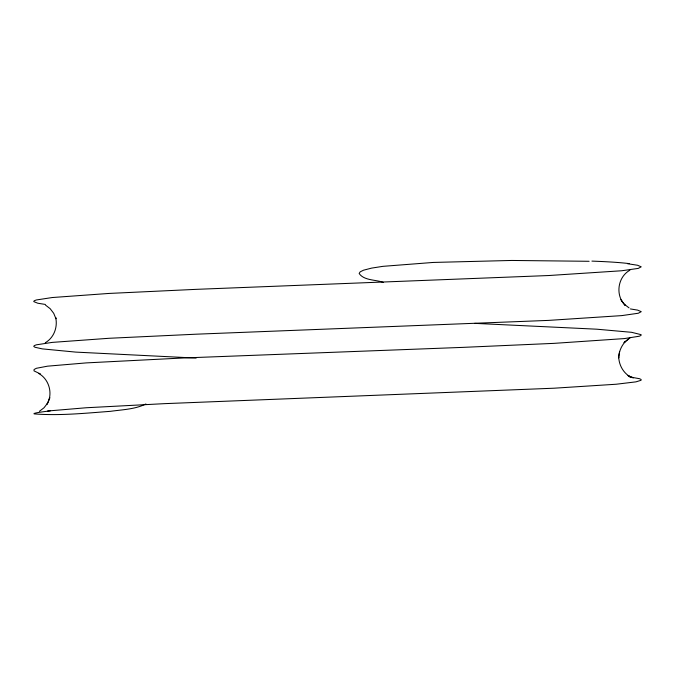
<?xml version="1.0" encoding="UTF-8"?>
<svg xmlns="http://www.w3.org/2000/svg" width="675" height="675" viewBox="0 0 675 675"><rect width="100%" height="100%" fill="white"/><g stroke="black" fill="none" stroke-linecap="round" stroke-linejoin="round"><path stroke-width="1.01" d="M619.616 351.532L618.629 357.885C618.983 349.844 623.025 342.056 630.053 337.905M49.326 398.79L49.84 397.693L47.098 404.198C53.114 393.837 49.309 379.527 38.905 373.57M34.062 413.362L34.096 413.885C59.493 415.884 85.109 413.218 110.455 411.328C122.335 409.641 134.966 409.371 145.901 403.979M47.604 403.102L44.044 407.751L39.395 411.311M625.413 341.474L623.995 342.647L628.619 339.078M45.267 342.74C54.017 337.736 57.831 327.156 55.688 317.512L55.941 318.718L53.705 313.31L50.144 308.669L45.503 305.108M629.91 270.202C617.482 277.071 615.127 295.642 625.295 305.488L621.439 300.451M47.562 411.016L86.299 407.751L164.565 403.65L553.998 388.209L616.199 384.235L635.926 381.864L641.056 380.295L641.149 379.51L639.605 378.726L629.665 376.912M589.115 261.293L511.785 260.457L433.291 262.44L382.961 266.338L371.621 268.11L363.504 270.202L360.197 271.839L359.142 273.476C363.96 280.741 376.051 279.568 383.476 282.454M474.685 323.359L596.835 329.198L631.589 332.311L641.115 334.657L641.014 335.441L639.276 336.226L624.308 338.588L553.964 343.364L462.755 347.38L183.372 357.978L86.265 362.897L47.528 366.171L36.366 368.288L34.071 369.52L34.003 370.879L40.508 373.992M196.163 358.087L75.76 352.105L42.289 348.882L34.982 347.262L33.784 346.452L34.231 345.642L36.323 344.832L52.296 342.385L109.029 338.285L196.383 334.184L548.648 320.389L621.742 315.613L638.305 313.242L641.25 311.673L637.613 310.112L630.416 308.939M627.455 263.697L637.58 265.258L641.216 266.827L638.272 268.397L621.709 270.759L548.615 275.535L196.349 289.339L108.996 293.439L52.262 297.532L36.29 299.978L34.197 300.788L33.75 301.598L37.792 303.227L45.284 304.433M630.543 377.241L633.378 377.823L628.003 375.587L630.079 376.751C623.185 372.659 619.017 365.048 618.722 357.1M624.4 304.315L629.033 307.876M620.848 299.675L621.726 300.839M591.924 261.107A303.59 14.555 -2.1 0 1 629.167 263.613M34.594 413.328A303.607 6.041 -3.3 0 1 50.321 410.881"/></g></svg>
